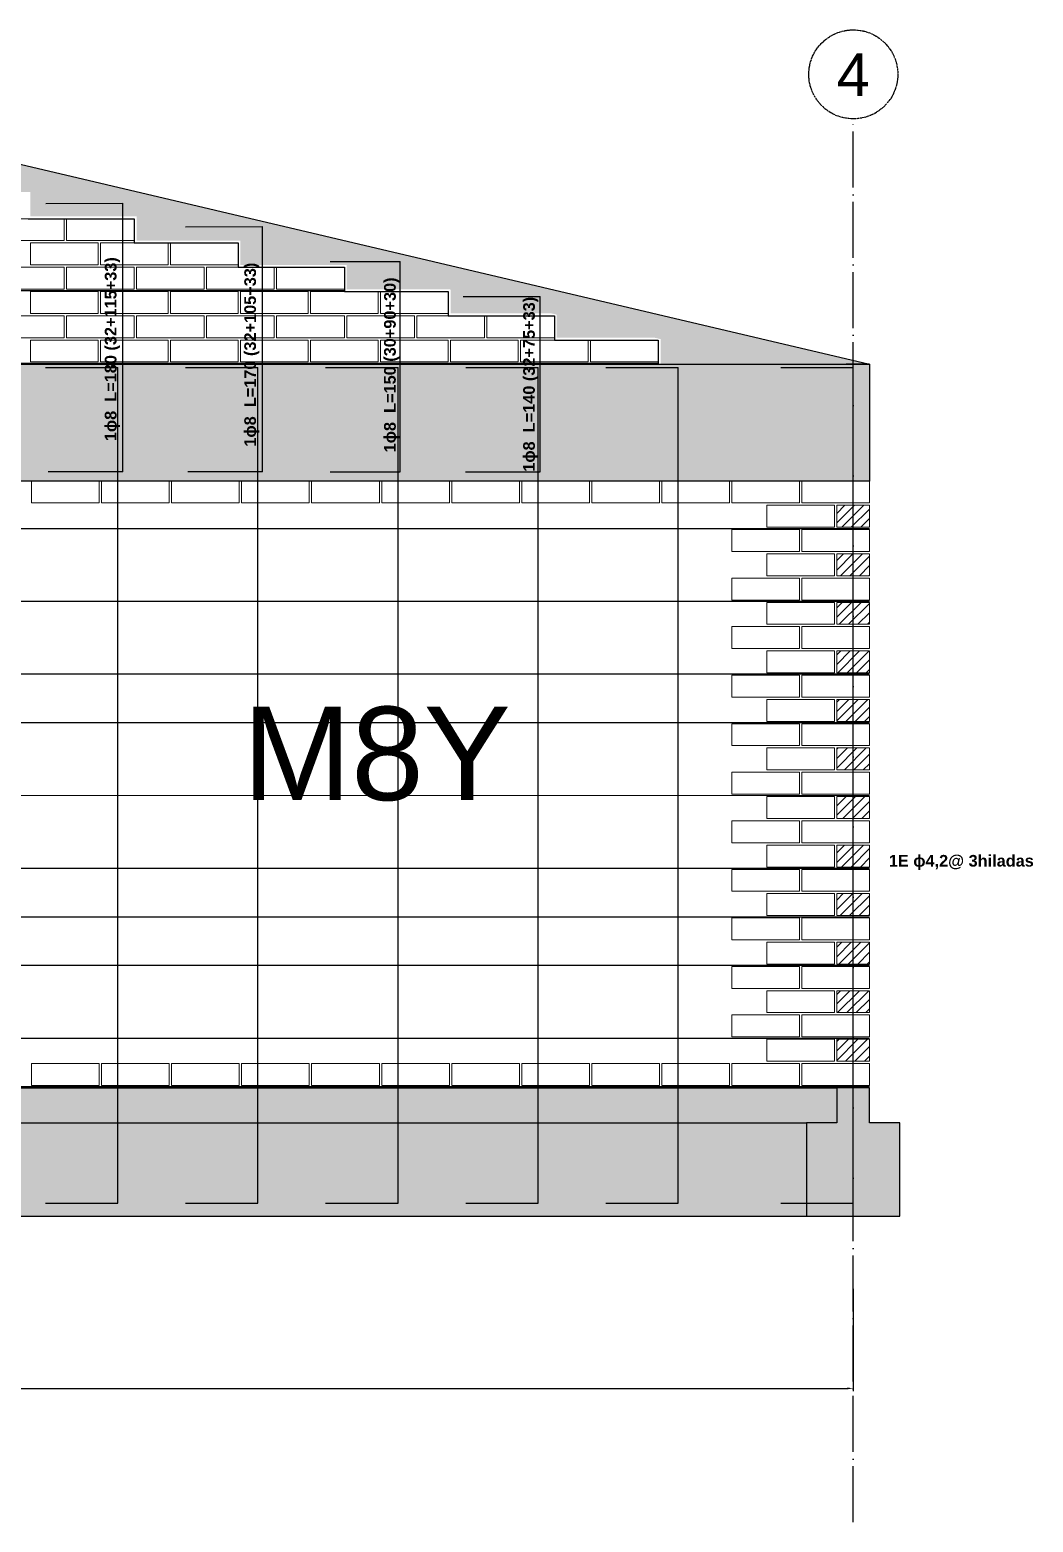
# Model space of a CAD drawing. Header units: centimetres. Extents: x 778 to 15841, y 1585 to 3584.
# Drawn here: x 11536 to 11966, y 2749 to 3388 of the extents above; entities that cross this region are included whole.
import ezdxf

# ---------------------------------------------------------------- set-up
doc = ezdxf.new("R2010")
doc.units = ezdxf.units.CM
doc.linetypes.add('ACAD_ISO04W100', pattern=[30, 24, -3, 0, -3])
doc.layers.get('DEFPOINTS').update_dxf_attribs({"color": 250})
doc.layers.add('armadura horizotal', color=7, linetype='Continuous', lineweight=30, true_color=0xff9eff)
doc.layers.add('Ceramico 1.0', color=7, linetype='Continuous', lineweight=5, true_color=0xc73200)
doc.layers.add('armadura vertical', color=6, linetype='Continuous', lineweight=30)
for name, color, linetype in [('Cadena', 8, 'Continuous'), ('Cotas', 80, 'Continuous'), ('EJES', 8, 'Continuous'), ('Fundaciones', 251, 'Continuous'), ('TEXTO-PIERS', 7, 'Continuous')]:
    doc.layers.add(name, color=color, linetype=linetype)
doc.styles.get("Standard").update_dxf_attribs({"font": 'arial.ttf'})
doc.dimstyles.new('ISO-25', dxfattribs={"dimtxt": 7.5, "dimasz": 2.5, "dimexe": 1.25, "dimexo": 0.625, "dimtad": 1, "dimtxsty": 'Standard', "dimcen": 2.5, "dimadec": 0, "dimazin": 0, "dimtfac": 1, "dimtmove": 0, "dimatfit": 3, "dimfxl": 1, "dimarcsym": 0})
pattern_1 = [(50, (5724.99, 47.862), (36.43693, -3.18782), [3.81, -41.91]), (355, (5724.99, 47.862), (-7.04868, 38.21137), [3.048, -33.52812]), (100.45144, (5728.026, 47.596), (29.38825, 35.02355), [3.238, -35.61805]), (46.1842, (5724.99, 58.02), (54.2158, -8.40847), [5.715, -62.865]), (96.6356, (5729.507, 57.32), (47.48083, 49.48522), [4.857, -53.4271]), (351.18415, (5724.99, 58.02), (47.48083, 49.48522), [4.572, -50.29195]), (21, (5730.07, 55.482), (30.32288, -20.45304), [3.81, -41.91]), (326, (5730.07, 55.482), (12.3604, 36.8376), [3.048, -33.528]), (71.45144, (5732.596, 53.778), (42.68328, 16.38455), [3.238, -35.61799]), (37.5, (5724.989, 47.862), (0.61772, 16.911008), [0, -33.1216, 0, -34.036, 0, -33.655]), (7.5, (5724.99, 47.862), (13.363933, 20.036115), [0, -19.4056, 0, -32.3596, 0, -12.827]), (327.5, (5713.661, 47.862), (27.11812, -1.14575), [0, -12.7, 0, -39.624, 0, -52.578]), (317.5, (5708.58, 47.862), (29.62584, 5.0853), [0, -16.51, 0, -26.3144, 0, -37.338])]

# ---------------------------------------------------------------- blocks, each defined once
blk = doc.blocks.new('*D141')
at = {"layer": 'Cotas', "color": 0, "lineweight": -2, "transparency": 16777216}
for p, q in [((10883.54, 2848.8), (10883.54, 2804.85)), ((11888.54, 2848.8), (11888.54, 2804.85)), ((10886.04, 2806.1), (11886.04, 2806.1))]:
    blk.add_line(p, q, dxfattribs=at)
at = {"layer": 'Cotas', "color": 0, "transparency": 16777216}
for points in [[(10886.04, 2806.52), (10886.04, 2805.68), (10883.54, 2806.1)], [(11886.04, 2806.52), (11886.04, 2805.68), (11888.54, 2806.1)]]:
    blk.add_solid(points, dxfattribs=at)
at = {"layer": 'DEFPOINTS', "color": 0, "transparency": 16777216}
for p in [(10883.54, 2849.42), (11888.54, 2849.42), (11888.54, 2806.1)]:
    blk.add_point(p, dxfattribs=at)
at = {"layer": 'Cotas', "color": 0, "transparency": 16777216, "insert": (11386.04, 2810.55), "char_height": 7.5, "attachment_point": 5}
blk.add_mtext('1005', dxfattribs=at)

msp = doc.modelspace()

# ---------------------------------------------------------------- hatches: boundary and pattern name
at = {"layer": 'Cadena'}
h = msp.add_hatch(dxfattribs=at)
h.set_pattern_fill('AR-CONC', color=256, scale=0.2)
h.set_pattern_definition(pattern_1)
h.paths.add_polyline_path([(11386.041, 3354.643), (11851.921, 3244.917), (11895.541, 3244.917), (11386.041, 3364.917), (10876.541, 3244.917), (10886.541, 3244.917), (10920.161, 3244.917)])
h = msp.add_hatch(dxfattribs=at)
h.set_pattern_fill('AR-CONC', color=256, scale=0.2)
h.paths.add_polyline_path([(10965.041, 3256.317), (10966.041, 3256.317), (10980.541, 3256.317), (10995.041, 3256.317), (10996.041, 3256.317), (11010.541, 3256.317), (11010.541, 3265.717), (11039.541, 3265.717), (11039.541, 3256.317), (11040.541, 3256.317), (11040.541, 3265.717), (11056.041, 3265.717), (11056.041, 3276.117), (11085.041, 3276.117), (11085.041, 3277.117), (11086.041, 3277.117), (11099.541, 3277.117), (11099.541, 3277.117), (11099.541, 3281.668), (11099.541, 3286.517), (11099.541, 3287.517), (11100.541, 3287.517), (11115.041, 3287.517), (11129.541, 3287.517), (11130.541, 3287.517), (11145.041, 3287.517), (11145.041, 3292.068), (11145.041, 3296.917), (11145.041, 3297.917), (11146.041, 3297.917), (11160.541, 3297.917), (11175.041, 3297.917), (11176.041, 3297.917), (11189.541, 3297.917), (11189.541, 3302.468), (11189.541, 3307.317), (11189.541, 3308.317), (11190.541, 3308.317), (11205.041, 3308.317), (11219.541, 3308.317), (11220.541, 3308.317), (11235.041, 3308.317), (11235.041, 3308.317), (11235.041, 3312.868), (11235.041, 3317.717), (11235.041, 3318.717), (11236.041, 3318.717), (11250.541, 3318.717), (11265.041, 3318.717), (11265.041, 3318.717), (11266.041, 3318.717), (11273.541, 3318.717), (11273.541, 3338.42), (10876.541, 3244.917), (10965.041, 3244.917)])
h.paths.add_polyline_path([(11325.041, 3333.668), (11325.041, 3338.517), (11325.041, 3339.517), (11326.041, 3339.517), (11340.541, 3339.517), (11355.041, 3339.517), (11355.041, 3339.517), (11356.041, 3339.517), (11370.041, 3339.517), (11370.041, 3340.517), (11370.041, 3345.068), (11370.041, 3349.917), (11370.041, 3350.917), (11371.041, 3350.917), (11385.541, 3350.917), (11400.041, 3350.917), (11401.041, 3350.917), (11401.041, 3349.917), (11401.041, 3345.217), (11401.041, 3340.517), (11401.041, 3339.517), (11415.041, 3339.517), (11416.041, 3339.517), (11430.541, 3339.517), (11445.041, 3339.517), (11446.041, 3339.517), (11446.041, 3338.517), (11446.041, 3333.668), (11446.041, 3329.117), (11460.541, 3329.117), (11461.541, 3329.117), (11476.041, 3329.117), (11490.541, 3329.117), (11491.541, 3329.117), (11491.541, 3328.117), (11491.541, 3323.268), (11491.541, 3318.717), (11498.541, 3318.717), (11498.541, 3338.42), (11386.041, 3364.917), (11273.541, 3338.42), (11273.541, 3318.717), (11279.541, 3318.717), (11279.541, 3318.717), (11279.541, 3323.268), (11279.541, 3328.117), (11279.541, 3329.117), (11280.541, 3329.117), (11295.041, 3329.117), (11309.541, 3329.117), (11310.541, 3329.117), (11325.041, 3329.117)])
h.paths.add_polyline_path([(11498.541, 3338.42), (11498.541, 3318.717), (11505.041, 3318.717), (11506.041, 3318.717), (11520.541, 3318.717), (11535.041, 3318.717), (11536.041, 3318.717), (11536.041, 3317.717), (11536.041, 3312.868), (11536.041, 3308.317), (11550.541, 3308.317), (11551.541, 3308.317), (11566.041, 3308.317), (11580.541, 3308.317), (11581.541, 3308.317), (11581.541, 3307.317), (11581.541, 3302.468), (11581.541, 3297.917), (11595.041, 3297.917), (11596.041, 3297.917), (11610.542, 3297.917), (11625.042, 3297.917), (11626.042, 3297.917), (11626.042, 3296.917), (11626.042, 3292.068), (11626.042, 3287.517), (11640.541, 3287.517), (11641.541, 3287.517), (11656.041, 3287.517), (11670.541, 3287.517), (11671.541, 3287.517), (11671.541, 3286.517), (11671.541, 3281.668), (11671.541, 3277.117), (11685.041, 3277.117), (11686.042, 3277.117), (11700.542, 3277.117), (11715.042, 3277.117), (11716.042, 3277.117), (11716.042, 3276.117), (11716.042, 3271.268), (11716.042, 3266.717), (11716.042, 3266.717), (11730.542, 3266.717), (11730.542, 3266.717), (11731.542, 3266.717), (11746.042, 3266.717), (11760.542, 3266.717), (11761.542, 3266.717), (11761.542, 3265.717), (11761.542, 3260.868), (11761.542, 3256.317), (11775.042, 3256.317), (11776.042, 3256.317), (11790.542, 3256.317), (11805.042, 3256.317), (11806.042, 3256.317), (11806.042, 3255.317), (11806.042, 3250.468), (11806.042, 3245.917), (11806.042, 3244.917), (11895.541, 3244.917)])
h = msp.add_hatch(dxfattribs=at)
h.set_pattern_fill('AR-CONC', color=256, scale=0.2)
h.set_pattern_definition(pattern_1)
h.paths.add_polyline_path([(11895.541, 3244.917), (10876.541, 3244.917), (10876.541, 3194.917), (10892.041, 3194.917), (10892.041, 3194.917), (10921.041, 3194.917), (10922.041, 3194.917), (10922.041, 3194.917), (10951.041, 3194.917), (11895.541, 3194.917)])
at = {"layer": 'Ceramico 1.0'}
h = msp.add_hatch(dxfattribs=at)
h.set_pattern_fill('ANSI31', color=256, scale=0.9)
h.paths.add_polyline_path([(11895.541, 3184.517), (11881.541, 3184.517), (11881.541, 3175.117), (11895.541, 3175.117)])
h.paths.add_polyline_path([(11895.541, 3163.717), (11881.541, 3163.717), (11881.541, 3154.317), (11895.541, 3154.317)])
h.paths.add_polyline_path([(11895.541, 3142.917), (11881.541, 3142.917), (11881.541, 3133.517), (11895.541, 3133.517)])
h.paths.add_polyline_path([(11895.541, 3122.117), (11881.541, 3122.117), (11881.541, 3112.717), (11895.541, 3112.717)])
h.paths.add_polyline_path([(11895.541, 3101.317), (11881.541, 3101.317), (11881.541, 3091.917), (11895.541, 3091.917)])
h.paths.add_polyline_path([(11895.541, 3080.517), (11881.541, 3080.517), (11881.541, 3071.117), (11895.541, 3071.117)])
h.paths.add_polyline_path([(11895.541, 3059.717), (11881.541, 3059.717), (11881.541, 3050.317), (11895.541, 3050.317)])
h.paths.add_polyline_path([(11895.541, 3038.917), (11881.541, 3038.917), (11881.541, 3029.517), (11895.541, 3029.517)])
h.paths.add_polyline_path([(11895.541, 3018.117), (11881.541, 3018.117), (11881.541, 3008.717), (11895.541, 3008.717)])
h.paths.add_polyline_path([(11895.541, 2997.317), (11881.541, 2997.317), (11881.541, 2987.917), (11895.541, 2987.917)])
h.paths.add_polyline_path([(11895.541, 2976.517), (11881.541, 2976.517), (11881.541, 2967.117), (11895.541, 2967.117)])
h.paths.add_polyline_path([(11895.541, 2955.717), (11881.541, 2955.717), (11881.541, 2946.317), (11895.541, 2946.317)])
at = {"layer": 'Fundaciones'}
h = msp.add_hatch(dxfattribs=at)
h.set_pattern_fill('AR-CONC', color=256, scale=0.2)
h.set_pattern_definition(pattern_1)
h.paths.add_polyline_path([(11868.541, 2919.917), (10903.541, 2919.917), (10903.541, 2879.917), (11868.541, 2879.917)])
h.paths.add_polyline_path([(10903.541, 2919.917), (10890.541, 2919.917), (10890.541, 2934.917), (10876.541, 2934.917), (10876.541, 2919.917), (10863.541, 2919.917), (10863.541, 2879.917), (10883.541, 2879.917), (10903.541, 2879.917)])
h.paths.add_polyline_path([(11908.541, 2919.917), (11895.541, 2919.917), (11895.541, 2934.917), (11881.541, 2934.917), (11881.541, 2919.917), (11868.541, 2919.917), (11868.541, 2879.917), (11888.541, 2879.917), (11908.541, 2879.917)])
h.paths.add_polyline_path([(11881.541, 2934.917), (10890.541, 2934.917), (10890.541, 2919.917), (10903.541, 2919.917), (11868.541, 2919.917), (11881.541, 2919.917)])

# ---------------------------------------------------------------- linework, layer by layer
at = {"layer": 'armadura horizotal'}
for p, q in [((11100.541, 3276.617), (11670.541, 3276.617)), ((10966.041, 3245.417), (11805.042, 3245.417)), ((10876.541, 3174.617), (11895.541, 3174.63)), ((10876.541, 3143.417), (11895.541, 3143.43)), ((10876.541, 3112.217), (11895.541, 3112.23)), ((10876.541, 3091.417), (11895.541, 3091.43)), ((10876.541, 3060.217), (11895.541, 3060.23)), ((10876.541, 3029.017), (11895.541, 3029.03)), ((10876.541, 3008.217), (11895.541, 3008.23)), ((10876.541, 2987.417), (11895.541, 2987.43)), ((10876.541, 2956.217), (11895.541, 2956.23)), ((10876.541, 2935.417), (11895.541, 2935.43))]:
    msp.add_line(p, q, dxfattribs=at)
at = {"layer": 'armadura vertical'}
for p, q in [((11542.601, 3313.841), (11575.601, 3313.916)), ((11575.694, 3198.916), (11575.694, 3313.916)), ((11602.428, 3303.797), (11635.428, 3303.917)), ((11635.428, 3198.917), (11635.428, 3303.917)), ((11664.472, 3288.917), (11694.472, 3288.917)), ((11694.472, 3198.917), (11694.472, 3288.917)), ((11721.483, 3273.917), (11754.483, 3273.917)), ((11754.483, 3198.917), (11754.483, 3273.917)), ((11542.541, 3243.499), (11573.541, 3243.499)), ((11573.541, 2885.499), (11573.541, 3243.499)), ((11602.541, 3243.499), (11633.541, 3243.499)), ((11633.541, 2885.499), (11633.541, 3243.499)), ((11662.541, 3243.499), (11693.541, 3243.499)), ((11693.541, 2885.499), (11693.541, 3243.499)), ((11722.541, 3243.499), (11753.541, 3243.499)), ((11753.541, 2885.499), (11753.541, 3243.499)), ((11782.541, 3243.499), (11813.541, 3243.499)), ((11813.541, 2885.499), (11813.541, 3243.499)), ((11857.541, 3243.499), (11888.541, 3243.499)), ((11888.541, 2885.499), (11888.541, 3243.499)), ((11575.694, 3198.908), (11543.694, 3198.916)), ((11635.428, 3198.917), (11603.428, 3198.917)), ((11664.472, 3198.917), (11694.472, 3198.917)), ((11722.483, 3198.917), (11754.483, 3198.917)), ((11542.541, 2885.499), (11573.541, 2885.499)), ((11602.541, 2885.499), (11633.541, 2885.499)), ((11662.541, 2885.499), (11693.541, 2885.499)), ((11722.541, 2885.499), (11753.541, 2885.499)), ((11782.541, 2885.499), (11813.541, 2885.499)), ((11857.541, 2885.499), (11888.541, 2885.499))]:
    msp.add_line(p, q, dxfattribs=at)
at = {"layer": 'Cadena'}
for p, q in [((11386.041, 3364.917), (11895.541, 3244.917)), ((11535.041, 3307.317), (11580.541, 3307.317)), ((11580.541, 3307.317), (11580.541, 3296.917)), ((11580.541, 3296.917), (11625.042, 3296.917)), ((11625.042, 3296.917), (11625.042, 3286.517)), ((11625.042, 3286.517), (11670.541, 3286.517)), ((11670.541, 3286.517), (11670.541, 3276.117)), ((11670.541, 3276.117), (11715.042, 3276.117)), ((11715.042, 3276.117), (11715.042, 3265.717)), ((11715.042, 3265.717), (11760.542, 3265.717)), ((11760.542, 3265.717), (11760.542, 3255.317)), ((11760.542, 3255.317), (11805.042, 3255.317)), ((11805.042, 3255.317), (11805.042, 3244.917)), ((10876.541, 3244.917), (11895.541, 3244.917)), ((11895.541, 3244.917), (11885.541, 3244.917)), ((11895.541, 3244.917), (11895.541, 3194.917)), ((11895.541, 3194.917), (10876.541, 3194.917))]:
    msp.add_line(p, q, dxfattribs=at)
at = {"layer": 'Ceramico 1.0'}
for points in [[(11521.541, 3307.317), (11521.541, 3297.917), (11550.541, 3297.917), (11550.541, 3307.317)], [(11551.541, 3307.317), (11551.541, 3297.917), (11580.541, 3297.917), (11580.541, 3307.317)], [(11536.041, 3296.917), (11536.041, 3287.517), (11565.041, 3287.517), (11565.041, 3296.917)], [(11566.041, 3296.917), (11566.041, 3287.517), (11595.041, 3287.517), (11595.041, 3296.917)], [(11596.042, 3296.917), (11596.042, 3287.517), (11625.042, 3287.517), (11625.042, 3296.917)], [(11550.541, 3286.517), (11550.541, 3277.117), (11521.541, 3277.117), (11521.541, 3286.517)], [(11551.541, 3286.517), (11551.541, 3277.117), (11580.541, 3277.117), (11580.541, 3286.517)], [(11581.541, 3286.517), (11581.541, 3277.117), (11610.541, 3277.117), (11610.541, 3286.517)], [(11611.541, 3286.517), (11611.541, 3277.117), (11640.541, 3277.117), (11640.541, 3286.517)], [(11641.541, 3286.517), (11641.541, 3277.117), (11670.541, 3277.117), (11670.541, 3286.517)], [(11536.041, 3276.117), (11536.041, 3266.717), (11565.041, 3266.717), (11565.041, 3276.117)], [(11566.041, 3276.117), (11566.041, 3266.717), (11595.041, 3266.717), (11595.041, 3276.117)], [(11596.041, 3276.117), (11596.041, 3266.717), (11625.041, 3266.717), (11625.041, 3276.117)], [(11626.041, 3276.117), (11626.041, 3266.717), (11655.041, 3266.717), (11655.041, 3276.117)], [(11656.041, 3276.117), (11656.041, 3266.717), (11685.041, 3266.717), (11685.041, 3276.117)], [(11686.042, 3276.117), (11686.042, 3266.717), (11715.042, 3266.717), (11715.042, 3276.117)], [(11550.541, 3265.717), (11550.541, 3256.317), (11521.541, 3256.317), (11521.541, 3265.717)], [(11551.541, 3265.717), (11551.541, 3256.317), (11580.541, 3256.317), (11580.541, 3265.717)], [(11581.541, 3265.717), (11581.541, 3256.317), (11610.541, 3256.317), (11610.541, 3265.717)], [(11611.541, 3265.717), (11611.541, 3256.317), (11640.541, 3256.317), (11640.541, 3265.717)], [(11641.541, 3265.717), (11641.541, 3256.317), (11670.541, 3256.317), (11670.541, 3265.717)], [(11671.542, 3265.717), (11671.542, 3256.317), (11700.542, 3256.317), (11700.542, 3265.717)], [(11701.542, 3265.717), (11701.542, 3256.317), (11730.542, 3256.317), (11730.542, 3265.717)], [(11731.542, 3265.717), (11731.542, 3256.317), (11760.542, 3256.317), (11760.542, 3265.717)], [(11536.041, 3255.317), (11536.041, 3245.917), (11565.041, 3245.917), (11565.041, 3255.317)], [(11566.041, 3255.317), (11566.041, 3245.917), (11595.041, 3245.917), (11595.041, 3255.317)], [(11596.041, 3255.317), (11596.041, 3245.917), (11625.041, 3245.917), (11625.041, 3255.317)], [(11626.041, 3255.317), (11626.041, 3245.917), (11655.041, 3245.917), (11655.041, 3255.317)], [(11656.041, 3255.317), (11656.041, 3245.917), (11685.041, 3245.917), (11685.041, 3255.317)], [(11686.042, 3255.317), (11686.042, 3245.917), (11715.042, 3245.917), (11715.042, 3255.317)], [(11716.042, 3255.317), (11716.042, 3245.917), (11745.042, 3245.917), (11745.042, 3255.317)], [(11746.042, 3255.317), (11746.042, 3245.917), (11775.042, 3245.917), (11775.042, 3255.317)], [(11776.042, 3255.317), (11776.042, 3245.917), (11805.042, 3245.917), (11805.042, 3255.317)], [(11565.541, 3194.917), (11565.541, 3185.517), (11536.541, 3185.517), (11536.541, 3194.917)], [(11595.541, 3194.917), (11595.541, 3185.517), (11566.541, 3185.517), (11566.541, 3194.917)], [(11625.541, 3194.917), (11625.541, 3185.517), (11596.541, 3185.517), (11596.541, 3194.917)], [(11655.541, 3194.917), (11655.541, 3185.517), (11626.541, 3185.517), (11626.541, 3194.917)], [(11685.541, 3194.917), (11685.541, 3185.517), (11656.541, 3185.517), (11656.541, 3194.917)], [(11715.541, 3194.917), (11715.541, 3185.517), (11686.541, 3185.517), (11686.541, 3194.917)], [(11745.541, 3194.917), (11745.541, 3185.517), (11716.541, 3185.517), (11716.541, 3194.917)], [(11775.541, 3194.917), (11775.541, 3185.517), (11746.541, 3185.517), (11746.541, 3194.917)], [(11805.541, 3194.917), (11805.541, 3185.517), (11776.541, 3185.517), (11776.541, 3194.917)], [(11835.541, 3194.917), (11835.541, 3185.517), (11806.541, 3185.517), (11806.541, 3194.917)], [(11836.541, 3194.917), (11836.541, 3185.517), (11865.541, 3185.517), (11865.541, 3194.917)], [(11866.541, 3194.917), (11866.541, 3185.517), (11895.541, 3185.517), (11895.541, 3194.917)], [(11851.541, 3184.517), (11851.541, 3175.117), (11880.541, 3175.117), (11880.541, 3184.517)], [(11881.541, 3184.517), (11881.541, 3175.117), (11895.541, 3175.117), (11895.541, 3184.517)], [(11836.541, 3174.117), (11836.541, 3164.717), (11865.541, 3164.717), (11865.541, 3174.117)], [(11866.541, 3174.117), (11866.541, 3164.717), (11895.541, 3164.717), (11895.541, 3174.117)], [(11851.541, 3163.717), (11851.541, 3154.317), (11880.541, 3154.317), (11880.541, 3163.717)], [(11881.541, 3163.717), (11881.541, 3154.317), (11895.541, 3154.317), (11895.541, 3163.717)], [(11836.541, 3153.317), (11836.541, 3143.917), (11865.541, 3143.917), (11865.541, 3153.317)], [(11866.541, 3153.317), (11866.541, 3143.917), (11895.541, 3143.917), (11895.541, 3153.317)], [(11851.541, 3142.917), (11851.541, 3133.517), (11880.541, 3133.517), (11880.541, 3142.917)], [(11881.541, 3142.917), (11881.541, 3133.517), (11895.541, 3133.517), (11895.541, 3142.917)], [(11836.541, 3132.517), (11836.541, 3123.117), (11865.541, 3123.117), (11865.541, 3132.517)], [(11866.541, 3132.517), (11866.541, 3123.117), (11895.541, 3123.117), (11895.541, 3132.517)], [(11851.541, 3122.117), (11851.541, 3112.717), (11880.541, 3112.717), (11880.541, 3122.117)], [(11881.541, 3122.117), (11881.541, 3112.717), (11895.541, 3112.717), (11895.541, 3122.117)], [(11836.541, 3111.717), (11836.541, 3102.317), (11865.541, 3102.317), (11865.541, 3111.717)], [(11866.541, 3111.717), (11866.541, 3102.317), (11895.541, 3102.317), (11895.541, 3111.717)], [(11851.541, 3101.317), (11851.541, 3091.917), (11880.541, 3091.917), (11880.541, 3101.317)], [(11881.541, 3101.317), (11881.541, 3091.917), (11895.541, 3091.917), (11895.541, 3101.317)], [(11836.541, 3090.917), (11836.541, 3081.517), (11865.541, 3081.517), (11865.541, 3090.917)], [(11866.541, 3090.917), (11866.541, 3081.517), (11895.541, 3081.517), (11895.541, 3090.917)], [(11851.541, 3080.517), (11851.541, 3071.117), (11880.541, 3071.117), (11880.541, 3080.517)], [(11881.541, 3080.517), (11881.541, 3071.117), (11895.541, 3071.117), (11895.541, 3080.517)], [(11836.541, 3070.117), (11836.541, 3060.717), (11865.541, 3060.717), (11865.541, 3070.117)], [(11866.541, 3070.117), (11866.541, 3060.717), (11895.541, 3060.717), (11895.541, 3070.117)], [(11851.541, 3059.717), (11851.541, 3050.317), (11880.541, 3050.317), (11880.541, 3059.717)], [(11881.541, 3059.717), (11881.541, 3050.317), (11895.541, 3050.317), (11895.541, 3059.717)], [(11836.541, 3049.317), (11836.541, 3039.917), (11865.541, 3039.917), (11865.541, 3049.317)], [(11866.541, 3049.317), (11866.541, 3039.917), (11895.541, 3039.917), (11895.541, 3049.317)], [(11851.541, 3038.917), (11851.541, 3029.517), (11880.541, 3029.517), (11880.541, 3038.917)], [(11881.541, 3038.917), (11881.541, 3029.517), (11895.541, 3029.517), (11895.541, 3038.917)], [(11836.541, 3028.517), (11836.541, 3019.117), (11865.541, 3019.117), (11865.541, 3028.517)], [(11866.541, 3028.517), (11866.541, 3019.117), (11895.541, 3019.117), (11895.541, 3028.517)], [(11851.541, 3018.117), (11851.541, 3008.717), (11880.541, 3008.717), (11880.541, 3018.117)], [(11881.541, 3018.117), (11881.541, 3008.717), (11895.541, 3008.717), (11895.541, 3018.117)], [(11836.541, 3007.717), (11836.541, 2998.317), (11865.541, 2998.317), (11865.541, 3007.717)], [(11866.541, 3007.717), (11866.541, 2998.317), (11895.541, 2998.317), (11895.541, 3007.717)], [(11851.541, 2997.317), (11851.541, 2987.917), (11880.541, 2987.917), (11880.541, 2997.317)], [(11881.541, 2997.317), (11881.541, 2987.917), (11895.541, 2987.917), (11895.541, 2997.317)], [(11836.541, 2986.917), (11836.541, 2977.517), (11865.541, 2977.517), (11865.541, 2986.917)], [(11866.541, 2986.917), (11866.541, 2977.517), (11895.541, 2977.517), (11895.541, 2986.917)], [(11851.541, 2976.517), (11851.541, 2967.117), (11880.541, 2967.117), (11880.541, 2976.517)], [(11881.541, 2976.517), (11881.541, 2967.117), (11895.541, 2967.117), (11895.541, 2976.517)], [(11836.541, 2966.117), (11836.541, 2956.717), (11865.541, 2956.717), (11865.541, 2966.117)], [(11866.541, 2966.117), (11866.541, 2956.717), (11895.541, 2956.717), (11895.541, 2966.117)], [(11851.541, 2955.717), (11851.541, 2946.317), (11880.541, 2946.317), (11880.541, 2955.717)], [(11881.541, 2955.717), (11881.541, 2946.317), (11895.541, 2946.317), (11895.541, 2955.717)], [(11565.541, 2945.317), (11565.541, 2935.917), (11536.541, 2935.917), (11536.541, 2945.317)], [(11595.541, 2945.317), (11595.541, 2935.917), (11566.541, 2935.917), (11566.541, 2945.317)], [(11625.541, 2945.317), (11625.541, 2935.917), (11596.541, 2935.917), (11596.541, 2945.317)], [(11655.541, 2945.317), (11655.541, 2935.917), (11626.541, 2935.917), (11626.541, 2945.317)], [(11685.541, 2945.317), (11685.541, 2935.917), (11656.541, 2935.917), (11656.541, 2945.317)], [(11715.541, 2945.317), (11715.541, 2935.917), (11686.541, 2935.917), (11686.541, 2945.317)], [(11745.541, 2945.317), (11745.541, 2935.917), (11716.541, 2935.917), (11716.541, 2945.317)], [(11775.541, 2945.317), (11775.541, 2935.917), (11746.541, 2935.917), (11746.541, 2945.317)], [(11805.541, 2945.317), (11805.541, 2935.917), (11776.541, 2935.917), (11776.541, 2945.317)], [(11835.541, 2945.317), (11835.541, 2935.917), (11806.541, 2935.917), (11806.541, 2945.317)], [(11836.541, 2945.317), (11836.541, 2935.917), (11865.541, 2935.917), (11865.541, 2945.317)], [(11866.541, 2945.317), (11866.541, 2935.917), (11895.541, 2935.917), (11895.541, 2945.317)]]:
    msp.add_lwpolyline(points, close=True, dxfattribs=at)
at = {"layer": 'EJES', "linetype": 'ACAD_ISO04W100'}
msp.add_line((11888.541, 2748.78), (11888.541, 3350), dxfattribs=at)
at = {"layer": 'EJES', "linetype": 'ACAD_ISO04W100', "ltscale": 0.035}
msp.add_circle((11888.618, 3369.178, 0), 19.067, dxfattribs=at)
msp.add_circle((11888.618, 3369.178, 0), 19.067, dxfattribs=at)
at = {"layer": 'Fundaciones'}
for p, q in [((10890.541, 2934.917), (11881.541, 2934.917)), ((10903.541, 2919.917), (11868.541, 2919.917)), ((10883.541, 2879.917), (11888.541, 2879.917))]:
    msp.add_line(p, q, dxfattribs=at)
msp.add_lwpolyline([(11868.541, 2919.917), (11868.541, 2879.917), (11888.541, 2879.917), (11908.541, 2879.917), (11908.541, 2919.917), (11895.541, 2919.917), (11895.541, 2934.917), (11881.541, 2934.917), (11881.541, 2919.917)], close=True, dxfattribs=at)

# ---------------------------------------------------------------- texts
at = {"layer": 'armadura horizotal', "insert": (11898.08, 3034.69), "char_height": 5, "attachment_point": 1}
msp.add_mtext_dynamic_manual_height_columns('\\pxqc;{\\fArial|b1|i0|c0|p34;1E ϕ4,2@ 3hiladas}', width=73.64638, gutter_width=12.5, heights=[0], dxfattribs=at)
at = {"layer": 'armadura vertical', "char_height": 5, "attachment_point": 1, "rotation": 90}
for s, insert in [('\\pxqc;{\\fArial|b1|i0|c0|p34;1ϕ8  L=180 (32+115+33)}', (11567.906, 3209.449)), ('\\pxqc;{\\fArial|b1|i0|c0|p34;1ϕ8  L=170 (32+105+33)}', (11627.67, 3207.101)), ('\\pxqc;{\\fArial|b1|i0|c0|p34;1ϕ8  L=150 (30+90+30)}', (11687.565, 3202.714)), ('\\pxqc;{\\fArial|b1|i0|c0|p34;1ϕ8  L=140 (32+75+33)}', (11747.164, 3194.413))]:
    msp.add_mtext_dynamic_manual_height_columns(s, width=83.91947, gutter_width=12.5, heights=[6.697], dxfattribs=dict(at, insert=insert))
at = {"layer": 'EJES', "insert": (11888.618, 3369.03, 0), "char_height": 18.306, "width": 29.18604, "attachment_point": 5}
msp.add_mtext('4', dxfattribs=at)
at = {"layer": 'TEXTO-PIERS'}
msp.add_text('M8Y', height=40, dxfattribs=at).set_placement((11626.947, 3058.172))

# ---------------------------------------------------------------- dimensions: what is measured, and where the dimension line sits
at = {"layer": 'Cotas'}
dim = msp.add_linear_dim(base=(11888.541, 2806.099), p1=(10883.541, 2849.424), p2=(11888.541, 2849.424), dimstyle='ISO-25', dxfattribs=at)
dim.commit()
dim.dimension.update_dxf_attribs({"geometry": '*D141', "text_midpoint": (11386.041, 2810.554)})

doc.saveas('drawing.dxf')
